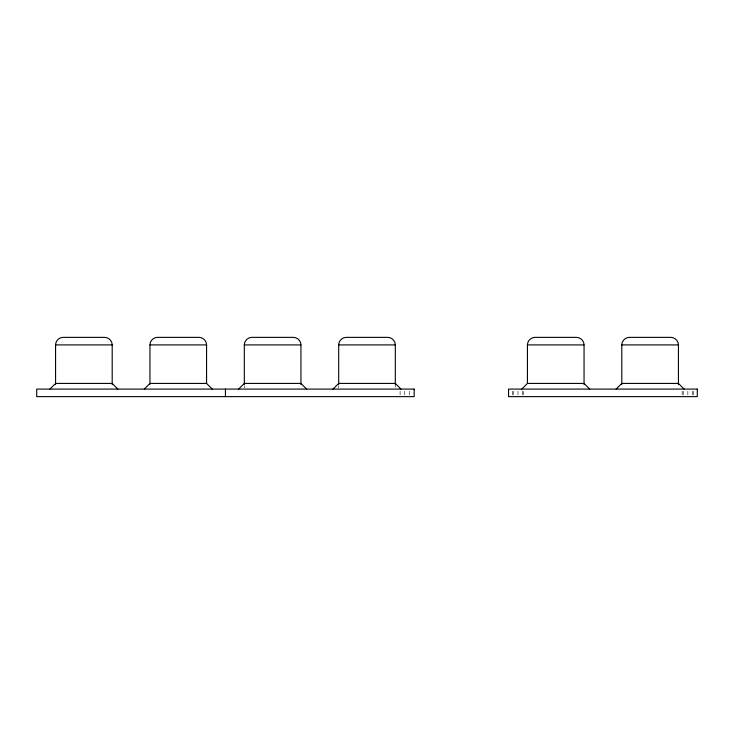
<?xml version="1.0" encoding="UTF-8"?>
<svg xmlns="http://www.w3.org/2000/svg" width="734" height="734" viewBox="0 0 734 734"><rect width="100%" height="100%" fill="white"/><g stroke="black" fill="none" stroke-linecap="round" stroke-linejoin="round"><path stroke-width="0.55" stroke-dasharray="3.67 2.75" d="M693.557 391.24L693.529 395.553M692.511 391.24L692.52 396.635M687.859 391.24L687.859 395.553M683.207 391.24L683.207 396.635M682.198 391.24L682.17 396.635M523.663 391.24L523.681 396.635M522.654 391.24L522.654 396.635M517.993 391.24L517.993 395.553M513.341 391.24L513.332 396.635M512.332 391.24L512.304 396.635M409.407 391.24L409.407 396.635M404.746 391.24L404.746 395.553M400.103 391.24L400.085 396.635M395.314 383.423L395.314 387.947M338.686 385.689L338.686 387.947M244.321 385.689L244.321 387.947"/><path stroke-width="1.1" d="M55.573 384.552L55.573 344.916C55.545 340.879 59.087 337.346 63.124 337.365L104.65 337.365C108.687 337.346 112.219 340.879 112.201 344.916L112.201 384.552M149.947 384.552L149.947 344.916C149.919 340.879 153.452 337.346 157.498 337.365L199.015 337.365C203.061 337.346 206.593 340.879 206.566 344.916L206.566 383.423L212.227 389.084M244.321 384.552L244.321 344.916C244.294 340.879 247.826 337.346 251.863 337.365L293.389 337.365C297.435 337.346 300.968 340.879 300.94 344.916L300.94 384.552M338.686 384.552L338.686 344.916C338.668 340.879 342.2 337.346 346.237 337.365L387.763 337.365C391.8 337.346 395.332 340.879 395.314 344.916L395.314 384.552M521.773 389.084L527.434 383.423L527.434 344.916C527.407 340.879 530.939 337.346 534.985 337.365L576.502 337.365C580.548 337.346 584.081 340.879 584.053 344.916L584.053 384.552M621.799 384.552L621.799 344.916C621.781 340.879 625.313 337.346 629.35 337.365L670.876 337.365C674.913 337.346 678.455 340.879 678.427 344.916L678.427 384.552M49.912 389.084L55.573 383.423L112.201 383.423L117.862 389.084M144.286 389.084L149.947 383.423L206.566 383.423M238.651 389.084L244.321 383.423L300.94 383.423L306.601 389.084M333.025 389.084L338.686 383.423L395.314 383.423L400.975 389.084M616.138 389.084L621.799 383.423L678.427 383.423L684.088 389.084M55.573 344.916L112.201 344.916M149.947 344.916L206.566 344.916M244.321 344.916L300.94 344.916M338.686 344.916L395.314 344.916M527.434 344.916L584.053 344.916M621.799 344.916L678.427 344.916M527.434 383.423L584.053 383.423L589.714 389.084M225.439 389.084L225.439 396.635M414.187 389.084L36.7 389.084L36.7 396.635L414.187 396.635L414.187 389.084M697.3 389.084L508.561 389.084L508.561 396.635L697.3 396.635L697.3 389.084"/></g></svg>
